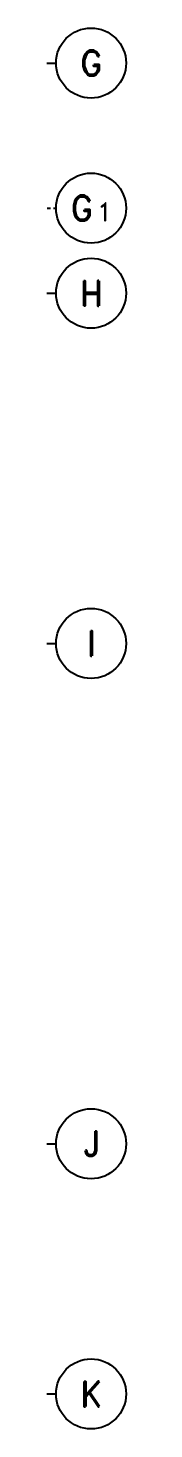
# Model space of a CAD drawing. Header units: millimetres. Extents: x -656655 to -651355, y 91699 to 96737.
# Drawn here: x -653147 to -653077, y 93312 to 94712 of the extents above; entities that cross this region are included whole.
import ezdxf
from ezdxf.enums import TextEntityAlignment as Align

# ---------------------------------------------------------------- set-up
doc = ezdxf.new("R2010")
doc.units = ezdxf.units.MM
doc.header["$LTSCALE"] = 0.5
doc.linetypes.add('CENTER', pattern=[50.8, 31.75, -6.35, 6.35, -6.35])
for name, color, linetype in [('A-LINEA 015', 6, 'Continuous'), ('COTAS', 2, 'Continuous'), ('EJES', 1, 'CENTER')]:
    doc.layers.add(name, color=color, linetype=linetype)
doc.styles.add('ROMAND', font='romand')

# ---------------------------------------------------------------- blocks, each defined once
blk = doc.blocks.new('EJE-1')
at = {"color": 3, "linetype": 'Continuous'}
blk.add_circle((0, 0), 35, dxfattribs=at)
at = {"color": 5, "linetype": 'Continuous', "style": 'ROMAND'}
blk.add_attdef('0', text='', height=25, dxfattribs=at).set_placement((0.2, 0), align=Align.MIDDLE)
blk = doc.blocks.new('eje-3')
at = {"color": 3, "linetype": 'Continuous'}
blk.add_circle((0, 0), 35, dxfattribs=at)
at = {"color": 5, "linetype": 'Continuous', "style": 'ROMAND'}
for height, p in [(25, (-9.2, 0)), (18, (13.7, -3.6))]:
    blk.add_attdef('0', text='', height=height, dxfattribs=at).set_placement(p, align=Align.MIDDLE)

msp = doc.modelspace()

# ---------------------------------------------------------------- linework, layer by layer
at = {"layer": 'EJES'}
for p, q in [((-656585.41238582, 94677.45226695), (-653147.2146825, 94677.45226695)), ((-654419.74264311, 94532.45222176), (-653147.2146825, 94532.45222176)), ((-656585.41238582, 94447.45229704), (-653147.2146825, 94447.45229704)), ((-656585.41238582, 94097.45227212), (-653147.2146825, 94097.45227212)), ((-656585.41238582, 93597.45227598), (-653147.2146825, 93597.45227598)), ((-656585.41238582, 93347.45227206), (-653147.21464933, 93347.45227206))]:
    msp.add_line(p, q, dxfattribs=at)

# ---------------------------------------------------------------- block references
at = {"layer": 'A-LINEA 015', "ltscale": 0.5}
for p, values in [((-653112.2146825, 94677.45226695), {'0': 'G'}), ((-653112.2146825, 94447.45229704), {'0': 'H'}), ((-653112.2146825, 94097.45227212), {'0': 'I'}), ((-653112.2146825, 93597.45227598), {'0': 'J'}), ((-653112.2146825, 93347.45227206), {'0': 'K'})]:
    msp.add_blockref('EJE-1', p, dxfattribs=at).add_auto_attribs(values)
at = {"layer": 'COTAS', "ltscale": 0.5}
ref = msp.add_blockref('eje-3', (-653112.2146825, 94532.45222194), dxfattribs=at)
ref.add_attrib('0', 'G', dxfattribs={"layer": '0', "color": 5, "linetype": 'Continuous', "height": 25, "style": 'ROMAND'}).set_placement((-653121.40540648, 94532.45222194), align=Align.MIDDLE)
ref.add_attrib('0', '1', dxfattribs={"layer": '0', "color": 5, "linetype": 'Continuous', "height": 18, "style": 'ROMAND'}).set_placement((-653098.52844714, 94528.86955287), align=Align.MIDDLE)

doc.saveas('drawing.dxf')
